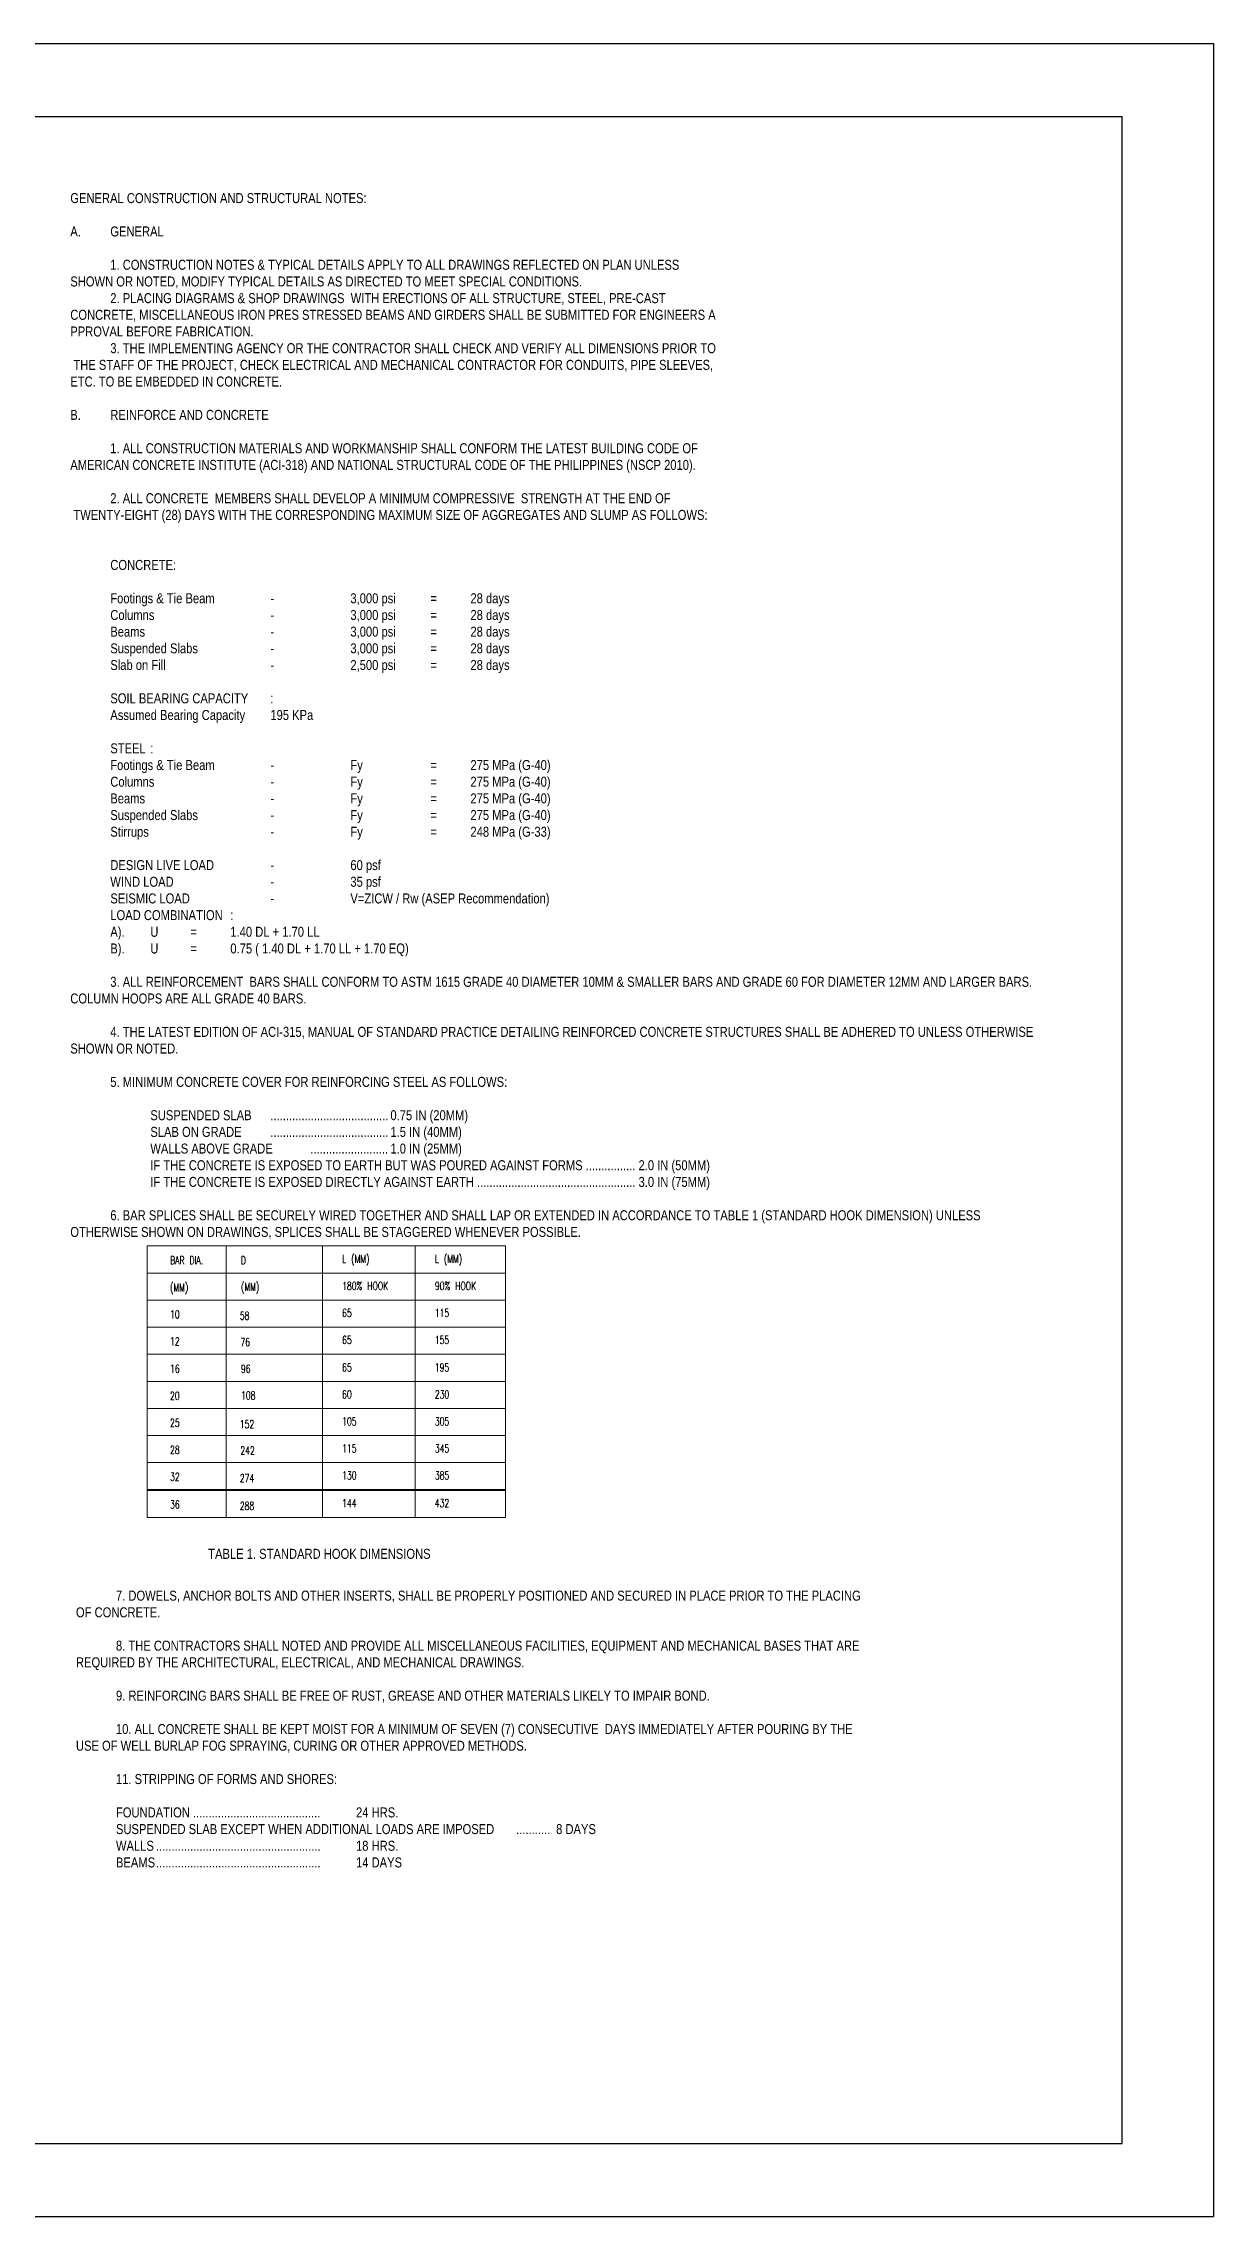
# Model space of a CAD drawing. Header units: millimetres. Extents: x -248340 to 456025, y 261499 to 1049645.
# Drawn here: x 71511 to 103492, y 363632 to 423032 of the extents above; entities that cross this region are included whole.
import ezdxf

# ---------------------------------------------------------------- set-up
doc = ezdxf.new("R2010")
doc.units = ezdxf.units.MM
doc.header["$LTSCALE"] = 8
doc.header["$MEASUREMENT"] = 0
doc.layers.get('0').update_dxf_attribs({"linetype": 'CONTINUOUS'})
doc.layers.add('mv', color=30, linetype='CONTINUOUS', plot=False)
doc.layers.add('pt. 1', color=251, linetype='CONTINUOUS', lineweight=9)
doc.styles.get("Standard").update_dxf_attribs({"font": 'txt.shx', "width": 0.7, "bigfont": 'extfont.shx'})

msp = doc.modelspace()

# ---------------------------------------------------------------- linework, layer by layer
at = {"layer": 'mv', "color": 6}
for p, q in [((19391.713, 423031.954), (103491.713, 423031.954)), ((103491.713, 423031.954), (103491.713, 363631.954)), ((21391.713, 421031.954), (100991.713, 421031.954)), ((100991.713, 365631.954), (100991.713, 421031.954)), ((21391.713, 365631.954), (100991.713, 365631.954)), ((19391.713, 363631.954), (103491.713, 363631.954))]:
    msp.add_line(p, q, dxfattribs=at)
at = {"layer": 'pt. 1', "color": 7}
for p, q in [((74340.927, 390169.233), (84140.736, 390169.233)), ((74340.927, 390169.233), (84140.736, 390169.233)), ((74340.927, 382743.575), (74340.927, 390169.233)), ((76502.313, 382743.575), (76502.313, 390169.233)), ((79135.425, 382743.575), (79135.425, 390169.233)), ((81669.531, 382743.575), (81669.531, 390169.233)), ((84140.736, 382743.575), (84140.736, 390169.233)), ((74340.927, 389419.44), (84140.736, 389419.44)), ((74340.927, 389419.44), (84140.736, 389419.44)), ((74340.927, 388681.192), (84140.736, 388681.192)), ((74340.927, 387942.945), (84140.736, 387942.945)), ((74340.927, 387204.697), (84140.736, 387204.697)), ((74340.927, 386454.904), (84140.736, 386454.904)), ((74340.927, 386454.904), (84140.736, 386454.904)), ((74340.927, 385716.656), (84140.736, 385716.656)), ((74340.927, 384978.409), (84140.736, 384978.409)), ((74340.927, 384240.161), (84140.736, 384240.161)), ((74340.927, 383501.914), (84140.736, 383501.914)), ((74340.927, 383481.823), (84140.736, 383481.823)), ((74340.927, 382743.575), (84140.736, 382743.575))]:
    msp.add_line(p, q, dxfattribs=at)

# ---------------------------------------------------------------- texts
at = {"color": 7, "lineweight": 5, "attachment_point": 1}
for s, insert, char_height, width in [('\\A1;\\pxql;{\\fArial|b0|i0|c0|p34;\\W0.8;GENERAL CONSTRUCTION AND STRUCTURAL NOTES:\\P\\PA. ^IGENERAL\\P\\P^I1. CONSTRUCTION NOTES & TYPICAL DETAILS APPLY TO ALL DRAWINGS REFLECTED ON PLAN UNLESS \\PSHOWN OR NOTED, MODIFY TYPICAL DETAILS AS DIRECTED TO MEET SPECIAL CONDITIONS.\\P^I2. PLACING DIAGRAMS & SHOP DRAWINGS  WITH ERECTIONS OF ALL STRUCTURE, STEEL, PRE-CAST ^I\\PCONCRETE, MISCELLANEOUS IRON PRES STRESSED BEAMS AND GIRDERS SHALL BE SUBMITTED FOR ENGINEERS A\\PPPROVAL BEFORE FABRICATION.\\P^I3. THE IMPLEMENTING AGENCY OR THE CONTRACTOR SHALL CHECK AND VERIFY ALL DIMENSIONS PRIOR TO\\P THE STAFF OF THE PROJECT, CHECK ELECTRICAL AND MECHANICAL CONTRACTOR FOR CONDUITS, PIPE SLEEVES, \\PETC. TO BE EMBEDDED IN CONCRETE.\\P\\PB.^IREINFORCE AND CONCRETE\\P\\P^I1. ALL CONSTRUCTION MATERIALS AND WORKMANSHIP SHALL CONFORM THE LATEST BUILDING CODE OF \\PAMERICAN CONCRETE INSTITUTE (ACI-318) AND NATIONAL STRUCTURAL CODE OF THE PHILIPPINES (NSCP 2010).\\P\\P^I2. ALL CONCRETE  MEMBERS SHALL DEVELOP A MINIMUM COMPRESSIVE  STRENGTH AT THE END OF\\P TWENTY-EIGHT (28) DAYS WITH THE CORRESPONDING MAXIMUM SIZE OF AGGREGATES AND SLUMP AS FOLLOWS:\\P\\P\\P^ICONCRETE:\\P\\P^IFootings & Tie Beam ^I^I-^I^I3,000 psi^I=^I28 days\\P^IColumns^I^I^I-^I^I3,000 psi^I=^I28 days \\P^IBeams^I^I^I^I-^I^I3,000 psi^I=^I28 days\\P^ISuspended Slabs^I^I-^I^I3,000 psi^I=^I28 days\\P^ISlab on Fill^I^I^I-^I^I2,500 psi^I= ^I28 days\\P\\P^ISOIL BEARING CAPACITY^I:\\P^IAssumed Bearing Capacity^I195 KPa\\P\\P^ISTEEL^I:\\P^IFootings & Tie Beam^I^I-^I^IFy^I^I=^I275 MPa (G-40)\\P^IColumns^I^I^I-^I^IFy^I^I= ^I275 MPa (G-40)\\P^IBeams^I^I^I^I-^I^IFy^I^I= ^I275 MPa (G-40)\\P^ISuspended Slabs^I^I-^I^IFy^I^I= ^I275 MPa (G-40)\\P^IStirrups^I^I^I^I-^I^IFy^I^I= ^I248 MPa (G-33)\\P\\P^IDESIGN LIVE LOAD^I^I-^I^I60 psf\\P^IWIND LOAD^I^I^I-^I^I35 psf\\P^ISEISMIC LOAD^I^I^I-^I^IV=ZICW / Rw (ASEP Recommendation)\\P^ILOAD COMBINATION^I:\\P^IA).^IU^I=^I1.40 DL + 1.70 LL\\P^IB).^IU^I=^I0.75 ( 1.40 DL + 1.70 LL + 1.70 EQ)\\P\\P^I3. ALL REINFORCEMENT  BARS SHALL CONFORM TO ASTM 1615 GRADE 40 DIAMETER 10MM & SMALLER BARS AND GRADE 60 FOR DIAMETER 12MM AND LARGER BARS. COLUMN HOOPS ARE ALL GRADE 40 BARS.\\P\\P^I4. THE LATEST EDITION OF ACI-315, MANUAL OF STANDARD PRACTICE DETAILING REINFORCED CONCRETE STRUCTURES SHALL BE ADHERED TO UNLESS OTHERWISE SHOWN OR NOTED.\\P\\P^I5. MINIMUM CONCRETE COVER FOR REINFORCING STEEL AS FOLLOWS:\\P\\P^I^ISUSPENDED SLAB^I......................................^I0.75 IN (20MM)\\P^I^ISLAB ON GRADE^I......................................^I1.5 IN (40MM)\\P^I^IWALLS ABOVE GRADE^I.........................^I1.0 IN (25MM)\\P^I^IIF THE CONCRETE IS EXPOSED TO EARTH BUT WAS POURED AGAINST FORMS ................ 2.0 IN (50MM)\\P^I^IIF THE CONCRETE IS EXPOSED DIRECTLY AGAINST EARTH ................................................... 3.0 IN (75MM)\\P\\P^I6. BAR SPLICES SHALL BE SECURELY WIRED TOGETHER AND SHALL LAP OR EXTENDED IN ACCORDANCE TO TABLE 1 (STANDARD HOOK DIMENSION) UNLESS OTHERWISE SHOWN ON DRAWINGS, SPLICES SHALL BE STAGGERED WHENEVER POSSIBLE.}', (72244.333, 418941.811), 273.425026, 26659.55781), ('{\\C256;BAR DIA.}', (74970.966, 389878.9), 218.74002, 1262.28869), ('{\\C256;D}', (76908.961, 389878.9), 218.74, 2019.0357), ('{\\C256;L (MM)}', (79674.023, 389916.886), 218.74002, 2019.0357), ('{\\C256;L (MM)}', (82208.129, 389916.886), 218.74002, 2019.0357), ('{\\C256;(MM)}', (74970.966, 389140.653), 218.74002, 974.77932), ('{\\C256;(MM)}', (76910.908, 389150.447), 218.74002, 2019.0357), ('{\\C256;180% HOOK}', (79674.023, 389178.638), 218.74002, 2019.0357), ('{\\C256;90% HOOK}', (82208.129, 389178.638), 218.74002, 2019.0357), ('{\\C256;10}', (74970.966, 388402.405), 218.74, 914.86632), ('{\\C256;58}', (76877.473, 388365.035), 218.74, 2019.0357), ('{\\C256;65}', (79674.023, 388440.39), 218.74, 2019.0357), ('{\\C256;115}', (82208.129, 388440.39), 218.74002, 2019.0357), ('{\\C256;12}', (74970.966, 387664.158), 218.74, 810.01118), ('{\\C256;76}', (76893.307, 387644.994), 218.74, 2019.0357), ('{\\C256;65}', (79674.023, 387702.143), 218.74, 2019.0357), ('{\\C256;155}', (82208.129, 387702.143), 218.74002, 2019.0357), ('{\\C256;16}', (74970.966, 386914.364), 218.74, 1133.33854), ('{\\C256;96}', (76908.961, 386914.364), 218.74, 2019.0357), ('{\\C256;65}', (79674.023, 386952.35), 218.74, 2019.0357), ('{\\C256;195}', (82208.129, 386952.35), 218.74002, 2019.0357), ('{\\C256;20}', (74970.966, 386176.117), 218.74, 974.77932), ('{\\C256;108}', (76910.908, 386185.911), 218.74002, 2019.0357), ('{\\C256;60}', (79674.023, 386214.102), 218.74, 2019.0357), ('{\\C256;230}', (82208.129, 386214.102), 218.74002, 2019.0357), ('{\\C256;25}', (74970.966, 385437.869), 218.74, 914.86632), ('{\\C256;152}', (76877.473, 385400.5), 218.74002, 2019.0357), ('{\\C256;105}', (79674.023, 385475.855), 218.74002, 2019.0357), ('{\\C256;305}', (82208.129, 385475.855), 218.74002, 2019.0357), ('{\\C256;28}', (74970.966, 384699.622), 218.74, 810.01118), ('{\\C256;242}', (76893.307, 384680.458), 218.74002, 2019.0357), ('{\\C256;115}', (79674.023, 384737.607), 218.74002, 2019.0357), ('{\\C256;345}', (82208.129, 384737.607), 218.74002, 2019.0357), ('{\\C256;32}', (74970.966, 383961.374), 218.74, 914.86632), ('{\\C256;274}', (76877.473, 383924.004), 218.74002, 2019.0357), ('{\\C256;130}', (79674.023, 383999.359), 218.74002, 2019.0357), ('{\\C256;385}', (82208.129, 383999.359), 218.74002, 2019.0357), ('{\\C256;36}', (74970.966, 383203.036), 218.74, 914.86632), ('{\\C256;288}', (76877.473, 383165.666), 218.74002, 2019.0357), ('{\\C256;144}', (79674.023, 383241.021), 218.74002, 2019.0357), ('{\\C256;432}', (82208.129, 383241.021), 218.74002, 2019.0357), ('\\A1;\\pxql;{\\fArial|b0|i0|c0|p34;\\W0.8;TABLE 1. STANDARD HOOK DIMENSIONS}', (76014.45, 381883.425), 273.42503, 21538.04023), ('\\A1;\\pxql;{\\fArial|b0|i0|c0|p34;\\W0.8;^I7. DOWELS, ANCHOR BOLTS AND OTHER INSERTS, SHALL BE PROPERLY POSITIONED AND SECURED IN PLACE PRIOR TO THE PLACING OF CONCRETE.\\P\\P^I8. THE CONTRACTORS SHALL NOTED AND PROVIDE ALL MISCELLANEOUS FACILITIES, EQUIPMENT AND MECHANICAL BASES THAT ARE REQUIRED BY THE ARCHITECTURAL, ELECTRICAL, AND MECHANICAL DRAWINGS.\\P\\P\\pq*;^I9. REINFORCING BARS SHALL BE FREE OF RUST, GREASE AND OTHER MATERIALS LIKELY TO IMPAIR BOND.\\P\\P^I10. ALL CONCRETE SHALL BE KEPT MOIST FOR A MINIMUM OF SEVEN (7) CONSECUTIVE  DAYS IMMEDIATELY AFTER POURING BY THE USE OF WELL BURLAP FOG SPRAYING, CURING OR OTHER APPROVED METHODS.\\P\\P^I11. STRIPPING OF FORMS AND SHORES:\\P\\P^IFOUNDATION .........................................^I24 HRS.\\P^ISUSPENDED SLAB EXCEPT WHEN ADDITIONAL LOADS ARE IMPOSED^I...........^I8 DAYS\\P^IWALLS^I.....................................................^I18 HRS.\\P^IBEAMS^I.....................................................^I14 DAYS}', (72398.683, 380740.779), 273.425026, 21538.04023)]:
    msp.add_mtext(s, dxfattribs=dict(at, insert=insert, char_height=char_height, width=width))

doc.saveas('drawing.dxf')
